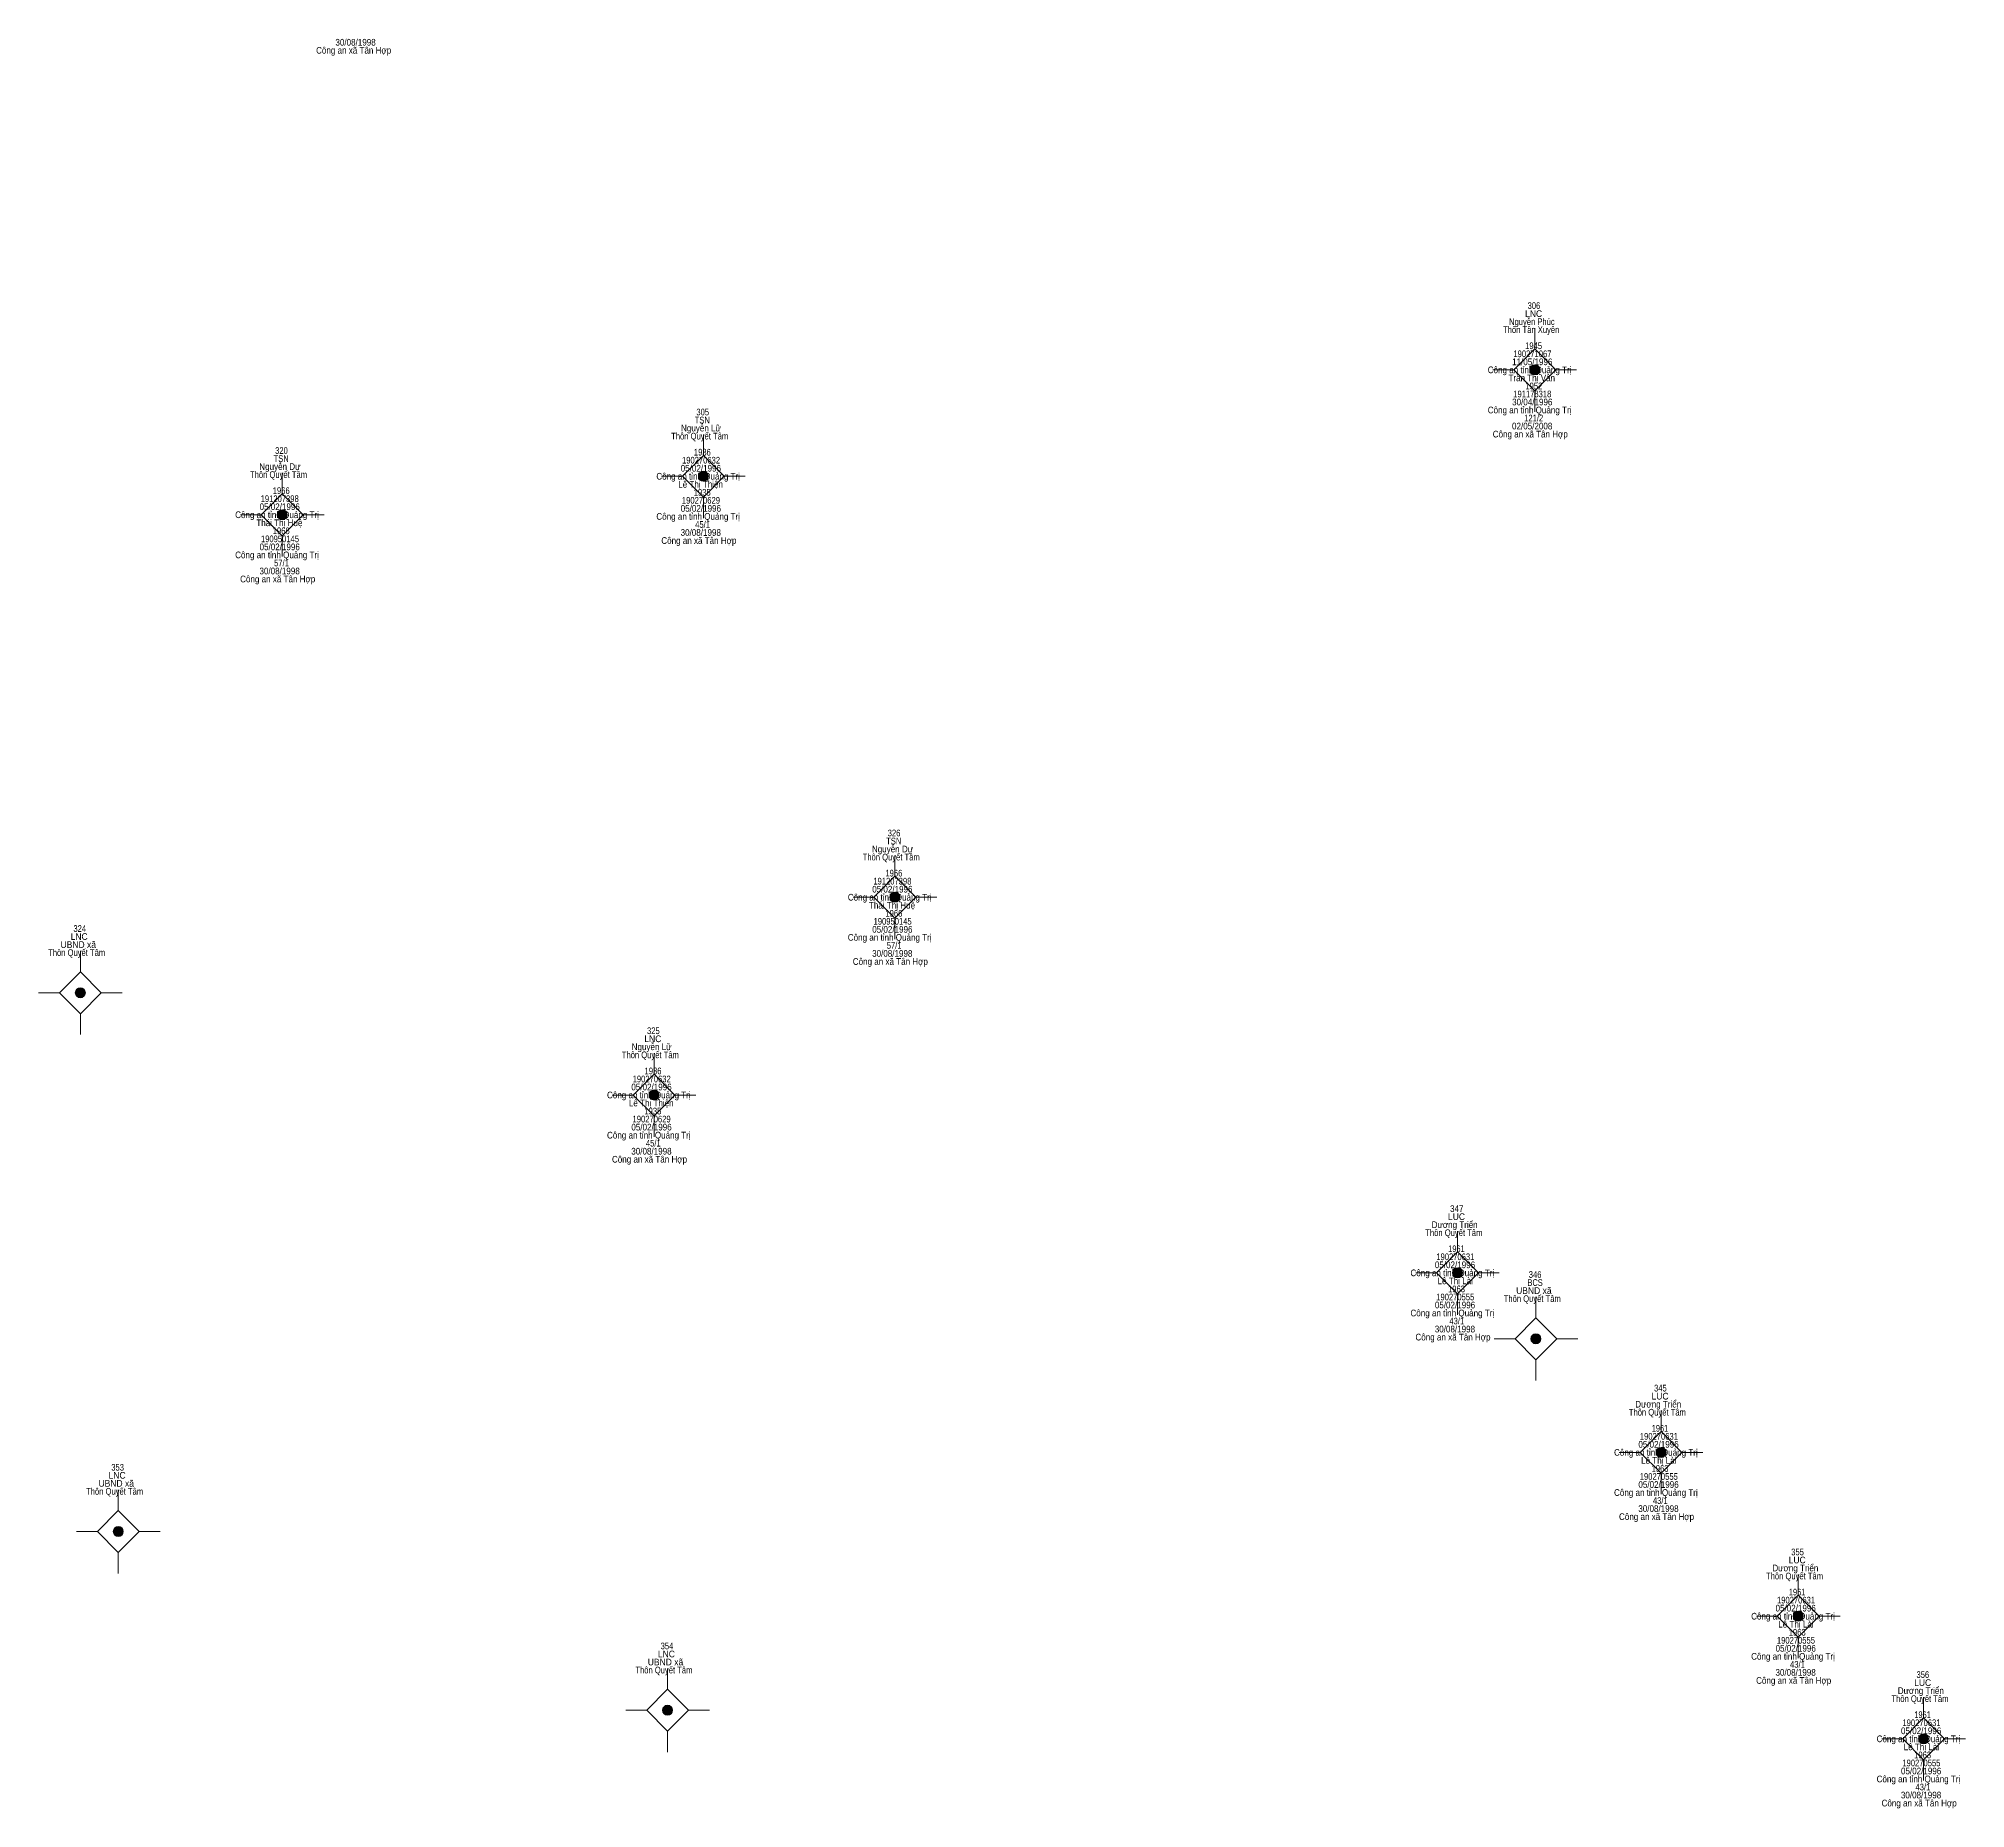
# Model space of a CAD drawing. Header units: metres. Extents: x 550999 to 552168, y 1840994 to 1841978.
# Drawn here: x 551136.4 to 551251.6, y 1840995.9 to 1841101.7 of the extents above; entities that cross this region are included whole.
import ezdxf
from ezdxf.enums import TextEntityAlignment as Align

# ---------------------------------------------------------------- set-up
doc = ezdxf.new("R2010")
doc.units = ezdxf.units.M
doc.header["$LTSCALE"] = 0.16
doc.layers.add('11', color=7, linetype='Continuous', lineweight=13)
doc.layers.add('15', color=7, linetype='Continuous')

msp = doc.modelspace()

# ---------------------------------------------------------------- hatches: boundary and pattern name
at = {"layer": '11'}
for points in [[(551226.1195, 1841081.88, 1), (551225.5195, 1841081.88, 1)], [(551176.4095, 1841075.52, 1), (551175.8095, 1841075.52, 1)], [(551151.2295, 1841073.22, 1), (551150.6295, 1841073.22, 1)], [(551187.8595, 1841050.36, 1), (551187.2595, 1841050.36, 1)], [(551139.1595, 1841044.65, 1), (551138.5595, 1841044.65, 1)], [(551173.4595, 1841038.54, 1), (551172.8595, 1841038.54, 1)], [(551221.4995, 1841027.91, 1), (551220.8995, 1841027.91, 1)], [(551226.1895, 1841023.97, 1), (551225.5895, 1841023.97, 1)], [(551233.6695, 1841017.18, 1), (551233.0695, 1841017.18, 1)], [(551141.4295, 1841012.45, 1), (551140.8295, 1841012.45, 1)], [(551241.8695, 1841007.39, 1), (551241.2695, 1841007.39, 1)], [(551174.2695, 1841001.77, 1), (551173.6695, 1841001.77, 1)], [(551249.3695, 1841000.06, 1), (551248.7695, 1841000.06, 1)]]:
    msp.add_hatch(color=256, dxfattribs=at).paths.add_polyline_path(points)

# ---------------------------------------------------------------- linework, layer by layer
for p, q in [((551225.82, 1841084.38), (551225.82, 1841083.13)), ((551224.57, 1841081.88), (551223.32, 1841081.88)), ((551228.32, 1841081.88), (551227.07, 1841081.88)), ((551225.82, 1841080.63), (551225.82, 1841079.38)), ((551176.11, 1841078.02), (551176.11, 1841076.77)), ((551150.93, 1841075.72), (551150.93, 1841074.47)), ((551174.86, 1841075.52), (551173.61, 1841075.52)), ((551178.61, 1841075.52), (551177.36, 1841075.52)), ((551176.11, 1841074.27), (551176.11, 1841073.02)), ((551149.68, 1841073.22), (551148.43, 1841073.22)), ((551153.43, 1841073.22), (551152.18, 1841073.22)), ((551150.93, 1841071.97), (551150.93, 1841070.72)), ((551187.56, 1841052.86), (551187.56, 1841051.61)), ((551186.31, 1841050.36), (551185.06, 1841050.36)), ((551190.06, 1841050.36), (551188.81, 1841050.36)), ((551187.56, 1841049.11), (551187.56, 1841047.86)), ((551138.86, 1841047.15), (551138.86, 1841045.9)), ((551137.61, 1841044.65), (551136.36, 1841044.65)), ((551141.36, 1841044.65), (551140.11, 1841044.65)), ((551138.86, 1841043.4), (551138.86, 1841042.15)), ((551173.16, 1841041.04), (551173.16, 1841039.79)), ((551171.91, 1841038.54), (551170.66, 1841038.54)), ((551175.66, 1841038.54), (551174.41, 1841038.54)), ((551173.16, 1841037.29), (551173.16, 1841036.04)), ((551221.2, 1841030.41), (551221.2, 1841029.16)), ((551219.95, 1841027.91), (551218.7, 1841027.91)), ((551223.7, 1841027.91), (551222.45, 1841027.91)), ((551221.2, 1841026.66), (551221.2, 1841025.41)), ((551225.89, 1841026.47), (551225.89, 1841025.22)), ((551224.64, 1841023.97), (551223.39, 1841023.97)), ((551228.39, 1841023.97), (551227.14, 1841023.97)), ((551225.89, 1841022.72), (551225.89, 1841021.47)), ((551233.37, 1841019.68), (551233.37, 1841018.43)), ((551232.12, 1841017.18), (551230.87, 1841017.18)), ((551235.87, 1841017.18), (551234.62, 1841017.18)), ((551233.37, 1841015.93), (551233.37, 1841014.68)), ((551141.13, 1841014.95), (551141.13, 1841013.7)), ((551139.88, 1841012.45), (551138.63, 1841012.45)), ((551143.63, 1841012.45), (551142.38, 1841012.45)), ((551141.13, 1841011.2), (551141.13, 1841009.95)), ((551241.57, 1841009.89), (551241.57, 1841008.64)), ((551240.32, 1841007.39), (551239.07, 1841007.39)), ((551244.07, 1841007.39), (551242.82, 1841007.39)), ((551241.57, 1841006.14), (551241.57, 1841004.89)), ((551173.97, 1841004.27), (551173.97, 1841003.02)), ((551172.72, 1841001.77), (551171.47, 1841001.77)), ((551176.47, 1841001.77), (551175.22, 1841001.77)), ((551249.07, 1841002.56), (551249.07, 1841001.31)), ((551173.97, 1841000.52), (551173.97, 1840999.27)), ((551247.82, 1841000.06), (551246.57, 1841000.06)), ((551251.57, 1841000.06), (551250.32, 1841000.06)), ((551249.07, 1840998.81), (551249.07, 1840997.56))]:
    msp.add_line(p, q, dxfattribs=at)
for points in [[(551225.82, 1841083.13), (551224.57, 1841081.88), (551225.82, 1841080.63), (551227.07, 1841081.88)], [(551176.11, 1841076.77), (551174.86, 1841075.52), (551176.11, 1841074.27), (551177.36, 1841075.52)], [(551150.93, 1841074.47), (551149.68, 1841073.22), (551150.93, 1841071.97), (551152.18, 1841073.22)], [(551187.56, 1841051.61), (551186.31, 1841050.36), (551187.56, 1841049.11), (551188.81, 1841050.36)], [(551138.86, 1841045.9), (551137.61, 1841044.65), (551138.86, 1841043.4), (551140.11, 1841044.65)], [(551173.16, 1841039.79), (551171.91, 1841038.54), (551173.16, 1841037.29), (551174.41, 1841038.54)], [(551221.2, 1841029.16), (551219.95, 1841027.91), (551221.2, 1841026.66), (551222.45, 1841027.91)], [(551225.89, 1841025.22), (551224.64, 1841023.97), (551225.89, 1841022.72), (551227.14, 1841023.97)], [(551233.37, 1841018.43), (551232.12, 1841017.18), (551233.37, 1841015.93), (551234.62, 1841017.18)], [(551141.13, 1841013.7), (551139.88, 1841012.45), (551141.13, 1841011.2), (551142.38, 1841012.45)], [(551241.57, 1841008.64), (551240.32, 1841007.39), (551241.57, 1841006.14), (551242.82, 1841007.39)], [(551173.97, 1841003.02), (551172.72, 1841001.77), (551173.97, 1841000.52), (551175.22, 1841001.77)], [(551249.07, 1841001.31), (551247.82, 1841000.06), (551249.07, 1840998.81), (551250.32, 1841000.06)]]:
    msp.add_lwpolyline(points, close=True, dxfattribs=at)
for centre in [(551225.8195, 1841081.88), (551176.1095, 1841075.52), (551150.9295, 1841073.22), (551187.5595, 1841050.36), (551138.8595, 1841044.65), (551173.1595, 1841038.54), (551221.1995, 1841027.91), (551225.8895, 1841023.97), (551233.3695, 1841017.18), (551141.1295, 1841012.45), (551241.5695, 1841007.39), (551173.9695, 1841001.77), (551249.0695, 1841000.06)]:
    msp.add_circle(centre, 0.3, dxfattribs=at)

# ---------------------------------------------------------------- texts
at = {"layer": '15'}
for s, width, p in [('Công an xã Tân Hợp', 0.9, (551155.2, 1841100.78)), ('30/08/1998', 0.9, (551155.315, 1841101.26)), ('306', 0.85, (551225.77, 1841085.52)), ('Nguyễn Phúc', 0.85, (551225.645, 1841084.56)), ('LNC', 0.95, (551225.75, 1841085.04)), ('Thôn Tân Xuyên', 0.85, (551225.605, 1841084.08)), ('1945', 0.85, (551225.75, 1841083.12)), ('11/05/1996', 0.9, (551225.67, 1841082.16)), ('190271067', 0.85, (551225.68, 1841082.64)), ('Công an tỉnh Quảng Trị', 0.9, (551225.51, 1841081.68)), ('Trần Thị Vân', 0.9, (551225.64, 1841081.2)), ('30/04/1996', 0.9, (551225.67, 1841079.76)), ('191178318', 0.85, (551225.67, 1841080.24)), ('1952', 0.85, (551225.765, 1841080.72)), ('TSN', 0.85, (551176.045, 1841078.68)), ('305', 0.85, (551176.07, 1841079.16)), ('Công an tỉnh Quảng Trị', 0.9, (551225.51, 1841079.28)), ('121/2', 0.85, (551225.755, 1841078.8)), ('Thôn Quyết Tâm', 0.85, (551175.89, 1841077.72)), ('Nguyễn Lữ', 0.9, (551175.965, 1841078.2)), ('Công an xã Tân Hợp', 0.9, (551225.55, 1841077.84)), ('02/05/2008', 0.9, (551225.665, 1841078.32)), ('TSN', 0.85, (551150.865, 1841076.38)), ('320', 0.85, (551150.885, 1841076.86)), ('190270632', 0.85, (551175.97, 1841076.28)), ('1936', 0.85, (551176.05, 1841076.76)), ('Thôn Quyết Tâm', 0.85, (551150.71, 1841075.42)), ('Nguyễn Dự', 0.9, (551150.79, 1841075.9)), ('Công an tỉnh Quảng Trị', 0.9, (551175.8, 1841075.32)), ('05/02/1996', 0.9, (551175.96, 1841075.8)), ('191207398', 0.85, (551150.78, 1841073.98)), ('1966', 0.85, (551150.87, 1841074.46)), ('Lê Thị Thiện', 0.9, (551175.945, 1841074.84)), ('190270629', 0.85, (551175.965, 1841073.88)), ('1935', 0.85, (551176.04, 1841074.36)), ('Công an tỉnh Quảng Trị', 0.9, (551150.62, 1841073.02)), ('05/02/1996', 0.9, (551150.78, 1841073.5)), ('Công an tỉnh Quảng Trị', 0.9, (551175.8, 1841072.92)), ('05/02/1996', 0.9, (551175.96, 1841073.4)), ('Thái Thị Huệ', 0.9, (551150.76, 1841072.54)), ('190950145', 0.85, (551150.795, 1841071.58)), ('1966', 0.85, (551150.87, 1841072.06)), ('30/08/1998', 0.9, (551175.955, 1841071.96)), ('45/1', 0.85, (551176.065, 1841072.44)), ('Công an tỉnh Quảng Trị', 0.9, (551150.62, 1841070.62)), ('05/02/1996', 0.9, (551150.78, 1841071.1)), ('Công an xã Tân Hợp', 0.9, (551175.84, 1841071.48)), ('30/08/1998', 0.9, (551150.775, 1841069.66)), ('57/1', 0.85, (551150.885, 1841070.14)), ('Công an xã Tân Hợp', 0.9, (551150.66, 1841069.18)), ('Nguyễn Dự', 0.9, (551187.42, 1841053.04)), ('TSN', 0.85, (551187.495, 1841053.52)), ('326', 0.85, (551187.51, 1841054)), ('Thôn Quyết Tâm', 0.85, (551187.34, 1841052.56)), ('191207398', 0.85, (551187.41, 1841051.12)), ('1966', 0.85, (551187.5, 1841051.6)), ('Công an tỉnh Quảng Trị', 0.9, (551187.25, 1841050.16)), ('Thái Thị Huệ', 0.9, (551187.39, 1841049.68)), ('05/02/1996', 0.9, (551187.41, 1841050.64)), ('190950145', 0.85, (551187.425, 1841048.72)), ('1966', 0.85, (551187.5, 1841049.2)), ('UBND xã', 0.95, (551138.735, 1841047.33)), ('LNC', 0.95, (551138.79, 1841047.81)), ('324', 0.85, (551138.825, 1841048.29)), ('Công an tỉnh Quảng Trị', 0.9, (551187.25, 1841047.76)), ('05/02/1996', 0.9, (551187.41, 1841048.24)), ('Thôn Quyết Tâm', 0.85, (551138.64, 1841046.85)), ('Công an xã Tân Hợp', 0.9, (551187.29, 1841046.32)), ('30/08/1998', 0.9, (551187.405, 1841046.8)), ('57/1', 0.85, (551187.515, 1841047.28)), ('LNC', 0.95, (551173.09, 1841041.7)), ('325', 0.85, (551173.12, 1841042.18)), ('Thôn Quyết Tâm', 0.85, (551172.94, 1841040.74)), ('Nguyễn Lữ', 0.9, (551173.015, 1841041.22)), ('190270632', 0.85, (551173.02, 1841039.3)), ('1936', 0.85, (551173.1, 1841039.78)), ('Công an tỉnh Quảng Trị', 0.9, (551172.85, 1841038.34)), ('05/02/1996', 0.9, (551173.01, 1841038.82)), ('Lê Thị Thiện', 0.9, (551172.995, 1841037.86)), ('1935', 0.85, (551173.09, 1841037.38)), ('Công an tỉnh Quảng Trị', 0.9, (551172.85, 1841035.94)), ('05/02/1996', 0.9, (551173.01, 1841036.42)), ('190270629', 0.85, (551173.015, 1841036.9)), ('30/08/1998', 0.9, (551173.005, 1841034.98)), ('45/1', 0.85, (551173.115, 1841035.46)), ('Công an xã Tân Hợp', 0.9, (551172.89, 1841034.5)), ('347', 0.9, (551221.155, 1841031.55)), ('Thôn Quyết Tâm', 0.85, (551220.98, 1841030.11)), ('Dương Triển', 0.9, (551221.03, 1841030.59)), ('LUC', 0.95, (551221.14, 1841031.07)), ('1961', 0.8, (551221.135, 1841029.15)), ('05/02/1996', 0.9, (551221.05, 1841028.19)), ('190270631', 0.85, (551221.07, 1841028.67)), ('Công an tỉnh Quảng Trị', 0.9, (551220.89, 1841027.71)), ('Lê Thị Lài', 0.9, (551221.065, 1841027.23)), ('1963', 0.85, (551221.14, 1841026.75)), ('UBND xã', 0.95, (551225.765, 1841026.65)), ('BCS', 0.8, (551225.84, 1841027.13)), ('346', 0.85, (551225.84, 1841027.61)), ('05/02/1996', 0.9, (551221.05, 1841025.79)), ('190270555', 0.85, (551221.065, 1841026.27)), ('Thôn Quyết Tâm', 0.85, (551225.67, 1841026.17)), ('Công an tỉnh Quảng Trị', 0.9, (551220.89, 1841025.31)), ('30/08/1998', 0.9, (551221.045, 1841024.35)), ('43/1', 0.85, (551221.155, 1841024.83)), ('Công an xã Tân Hợp', 0.9, (551220.93, 1841023.87)), ('Dương Triển', 0.9, (551233.2, 1841019.86)), ('LUC', 0.95, (551233.31, 1841020.34)), ('345', 0.85, (551233.33, 1841020.82)), ('Thôn Quyết Tâm', 0.85, (551233.15, 1841019.38)), ('05/02/1996', 0.9, (551233.22, 1841017.46)), ('190270631', 0.85, (551233.24, 1841017.94)), ('1961', 0.8, (551233.305, 1841018.42)), ('Công an tỉnh Quảng Trị', 0.9, (551233.06, 1841016.98)), ('Lê Thị Lài', 0.9, (551233.235, 1841016.5)), ('UBND xã', 0.95, (551141.005, 1841015.13)), ('LNC', 0.95, (551141.06, 1841015.61)), ('353', 0.85, (551141.09, 1841016.09)), ('05/02/1996', 0.9, (551233.22, 1841015.06)), ('190270555', 0.85, (551233.235, 1841015.54)), ('1963', 0.85, (551233.31, 1841016.02)), ('Thôn Quyết Tâm', 0.85, (551140.91, 1841014.65)), ('Công an tỉnh Quảng Trị', 0.9, (551233.06, 1841014.58)), ('43/1', 0.85, (551233.325, 1841014.1)), ('Công an xã Tân Hợp', 0.9, (551233.1, 1841013.14)), ('30/08/1998', 0.9, (551233.215, 1841013.62)), ('LUC', 0.95, (551241.51, 1841010.55)), ('355', 0.85, (551241.53, 1841011.03)), ('Thôn Quyết Tâm', 0.85, (551241.35, 1841009.59)), ('Dương Triển', 0.9, (551241.4, 1841010.07)), ('1961', 0.8, (551241.505, 1841008.63)), ('Công an tỉnh Quảng Trị', 0.9, (551241.26, 1841007.19)), ('05/02/1996', 0.9, (551241.42, 1841007.67)), ('190270631', 0.85, (551241.44, 1841008.15)), ('Lê Thị Lài', 0.9, (551241.435, 1841006.71)), ('1963', 0.85, (551241.51, 1841006.23)), ('LNC', 0.95, (551173.9, 1841004.93)), ('354', 0.85, (551173.935, 1841005.41)), ('Công an tỉnh Quảng Trị', 0.9, (551241.26, 1841004.79)), ('05/02/1996', 0.9, (551241.42, 1841005.27)), ('190270555', 0.85, (551241.435, 1841005.75)), ('Thôn Quyết Tâm', 0.85, (551173.75, 1841003.97)), ('UBND xã', 0.95, (551173.845, 1841004.45)), ('30/08/1998', 0.9, (551241.415, 1841003.83)), ('43/1', 0.85, (551241.525, 1841004.31)), ('356', 0.85, (551249.02, 1841003.7)), ('Công an xã Tân Hợp', 0.9, (551241.3, 1841003.35)), ('Dương Triển', 0.9, (551248.9, 1841002.74)), ('LUC', 0.95, (551249.01, 1841003.22)), ('Thôn Quyết Tâm', 0.85, (551248.85, 1841002.26)), ('1961', 0.8, (551249.005, 1841001.3)), ('05/02/1996', 0.9, (551248.92, 1841000.34)), ('190270631', 0.85, (551248.94, 1841000.82)), ('Công an tỉnh Quảng Trị', 0.9, (551248.76, 1840999.86)), ('Lê Thị Lài', 0.9, (551248.935, 1840999.38)), ('05/02/1996', 0.9, (551248.92, 1840997.94)), ('190270555', 0.85, (551248.935, 1840998.42)), ('1963', 0.85, (551249.01, 1840998.9)), ('Công an tỉnh Quảng Trị', 0.9, (551248.76, 1840997.46)), ('43/1', 0.85, (551249.025, 1840996.98)), ('Công an xã Tân Hợp', 0.9, (551248.8, 1840996.02)), ('30/08/1998', 0.9, (551248.915, 1840996.5))]:
    msp.add_text(s, height=0.4, dxfattribs=dict(at, width=width)).set_placement(p, align=Align.CENTER)

doc.saveas('drawing.dxf')
